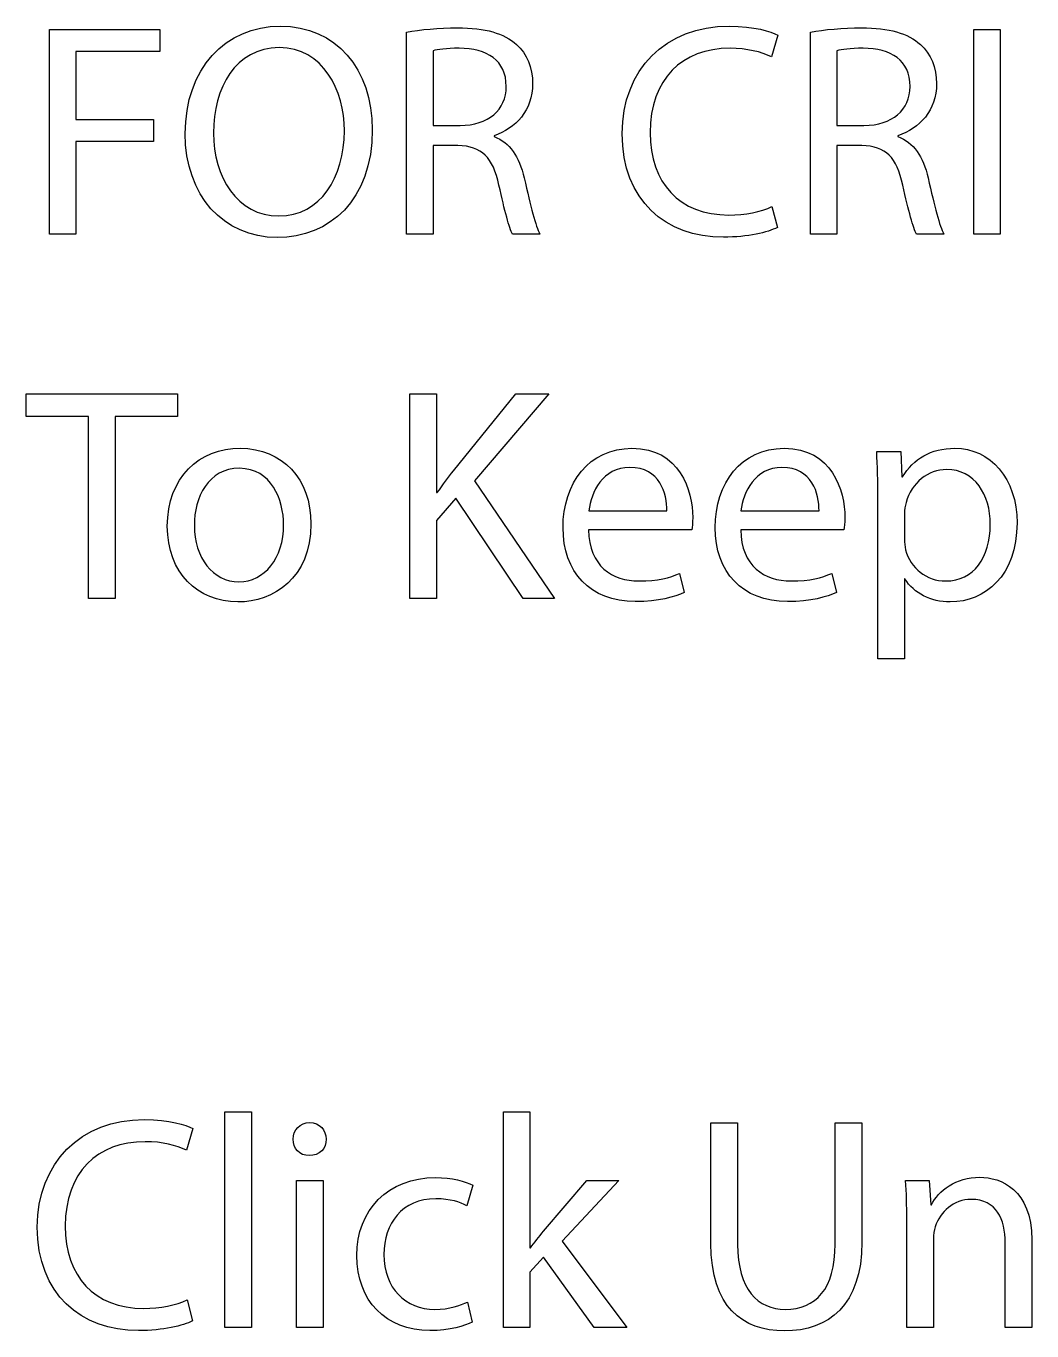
# Model space of a CAD drawing. Header units: centimetres. Extents: x -10.3 to 5.3, y -8.1 to 8.1.
# Drawn here: x -10.296 to -9.244, y -4.044 to -2.68 of the extents above; entities that cross this region are included whole.
import ezdxf

# ---------------------------------------------------------------- set-up
doc = ezdxf.new("R2010")
doc.units = ezdxf.units.CM
doc.header["$MEASUREMENT"] = 0
doc.layers.add('Layer 1', color=7, linetype='Continuous')

msp = doc.modelspace()

# ---------------------------------------------------------------- linework, layer by layer
at = {"layer": 'Layer 1'}
for points, knots in [([(-10.27161, -2.89736), (-10.27161, -2.89736), (-10.24399, -2.89736), (-10.24399, -2.89736), (-10.24399, -2.89736), (-10.24399, -2.89736), (-10.24399, -2.80052), (-10.24399, -2.80052), (-10.24399, -2.80052), (-10.24399, -2.80052), (-10.16302, -2.80052), (-10.16302, -2.80052), (-10.16302, -2.80052), (-10.16302, -2.80052), (-10.16302, -2.77766), (-10.16302, -2.77766), (-10.16302, -2.77766), (-10.16302, -2.77766), (-10.24399, -2.77766), (-10.24399, -2.77766), (-10.24399, -2.77766), (-10.24399, -2.77766), (-10.24399, -2.70654), (-10.24399, -2.70654), (-10.24399, -2.70654), (-10.24399, -2.70654), (-10.15636, -2.70654), (-10.15636, -2.70654), (-10.15636, -2.70654), (-10.15636, -2.70654), (-10.15636, -2.68336), (-10.15636, -2.68336), (-10.15636, -2.68336), (-10.15636, -2.68336), (-10.27161, -2.68336), (-10.27161, -2.68336), (-10.27161, -2.68336), (-10.27161, -2.68336), (-10.27161, -2.89736), (-10.27161, -2.89736)], [0, 0, 0, 0, 0.0909091, 0.0909091, 0.0909091, 0.0909091, 0.1818182, 0.1818182, 0.1818182, 0.1818182, 0.2727273, 0.2727273, 0.2727273, 0.2727273, 0.3636364, 0.3636364, 0.3636364, 0.3636364, 0.4545455, 0.4545455, 0.4545455, 0.4545455, 0.5454545, 0.5454545, 0.5454545, 0.5454545, 0.6363636, 0.6363636, 0.6363636, 0.6363636, 0.7272727, 0.7272727, 0.7272727, 0.7272727, 0.8181818, 0.8181818, 0.8181818, 0.8181818, 1, 1, 1, 1]), ([(-10.03031, -2.67987), (-10.08746, -2.67987), (-10.12969, -2.72432), (-10.12969, -2.79227), (-10.12969, -2.79227), (-10.12969, -2.85704), (-10.09, -2.90085), (-10.03349, -2.90085), (-10.03349, -2.90085), (-9.97888, -2.90085), (-9.93411, -2.8618), (-9.93411, -2.78814), (-9.93411, -2.78814), (-9.93411, -2.72464), (-9.97189, -2.67987), (-10.03031, -2.67987)], [0, 0, 0, 0, 0.2, 0.2, 0.2, 0.2, 0.4, 0.4, 0.4, 0.4, 0.6, 0.6, 0.6, 0.6, 1, 1, 1, 1]), ([(-9.89823, -2.89736), (-9.89823, -2.89736), (-9.87061, -2.89736), (-9.87061, -2.89736), (-9.87061, -2.89736), (-9.87061, -2.89736), (-9.87061, -2.80465), (-9.87061, -2.80465), (-9.87061, -2.80465), (-9.87061, -2.80465), (-9.84457, -2.80465), (-9.84457, -2.80465), (-9.84457, -2.80465), (-9.81949, -2.8056), (-9.80806, -2.81671), (-9.80171, -2.84624), (-9.80171, -2.84624), (-9.79568, -2.87291), (-9.79091, -2.89133), (-9.78742, -2.89736), (-9.78742, -2.89736), (-9.78742, -2.89736), (-9.75885, -2.89736), (-9.75885, -2.89736), (-9.75885, -2.89736), (-9.76329, -2.8891), (-9.76837, -2.86847), (-9.77536, -2.83862), (-9.77536, -2.83862), (-9.78044, -2.8164), (-9.79028, -2.80116), (-9.80679, -2.79544), (-9.80679, -2.79544), (-9.80679, -2.79544), (-9.80679, -2.79449), (-9.80679, -2.79449), (-9.80679, -2.79449), (-9.78425, -2.78687), (-9.76647, -2.76814), (-9.76647, -2.73988), (-9.76647, -2.73988), (-9.76647, -2.72337), (-9.7725, -2.70876), (-9.78329, -2.69924), (-9.78329, -2.69924), (-9.79663, -2.68717), (-9.81568, -2.68178), (-9.84521, -2.68178), (-9.84521, -2.68178), (-9.86426, -2.68178), (-9.88426, -2.68336), (-9.89823, -2.68622), (-9.89823, -2.68622), (-9.89823, -2.68622), (-9.89823, -2.89736), (-9.89823, -2.89736)], [0, 0, 0, 0, 0.0666667, 0.0666667, 0.0666667, 0.0666667, 0.1333333, 0.1333333, 0.1333333, 0.1333333, 0.2, 0.2, 0.2, 0.2, 0.2666667, 0.2666667, 0.2666667, 0.2666667, 0.3333333, 0.3333333, 0.3333333, 0.3333333, 0.4, 0.4, 0.4, 0.4, 0.4666667, 0.4666667, 0.4666667, 0.4666667, 0.5333333, 0.5333333, 0.5333333, 0.5333333, 0.6, 0.6, 0.6, 0.6, 0.6666667, 0.6666667, 0.6666667, 0.6666667, 0.7333333, 0.7333333, 0.7333333, 0.7333333, 0.8, 0.8, 0.8, 0.8, 0.8666667, 0.8666667, 0.8666667, 0.8666667, 1, 1, 1, 1]), ([(-9.51627, -2.86847), (-9.52738, -2.87386), (-9.54453, -2.87736), (-9.56136, -2.87736), (-9.56136, -2.87736), (-9.61343, -2.87736), (-9.64359, -2.8437), (-9.64359, -2.79131), (-9.64359, -2.79131), (-9.64359, -2.73512), (-9.61025, -2.70305), (-9.56009, -2.70305), (-9.56009, -2.70305), (-9.54231, -2.70305), (-9.52738, -2.70686), (-9.51691, -2.71194), (-9.51691, -2.71194), (-9.51691, -2.71194), (-9.51024, -2.6894), (-9.51024, -2.6894), (-9.51024, -2.6894), (-9.51754, -2.68559), (-9.53437, -2.67987), (-9.56104, -2.67987), (-9.56104, -2.67987), (-9.6274, -2.67987), (-9.6728, -2.72527), (-9.6728, -2.79227), (-9.6728, -2.79227), (-9.6728, -2.86243), (-9.6274, -2.90054), (-9.56707, -2.90054), (-9.56707, -2.90054), (-9.54104, -2.90054), (-9.52072, -2.89545), (-9.51056, -2.89037), (-9.51056, -2.89037), (-9.51056, -2.89037), (-9.51627, -2.86847), (-9.51627, -2.86847)], [0, 0, 0, 0, 0.0909091, 0.0909091, 0.0909091, 0.0909091, 0.1818182, 0.1818182, 0.1818182, 0.1818182, 0.2727273, 0.2727273, 0.2727273, 0.2727273, 0.3636364, 0.3636364, 0.3636364, 0.3636364, 0.4545455, 0.4545455, 0.4545455, 0.4545455, 0.5454545, 0.5454545, 0.5454545, 0.5454545, 0.6363636, 0.6363636, 0.6363636, 0.6363636, 0.7272727, 0.7272727, 0.7272727, 0.7272727, 0.8181818, 0.8181818, 0.8181818, 0.8181818, 1, 1, 1, 1]), ([(-9.47595, -2.89736), (-9.47595, -2.89736), (-9.44833, -2.89736), (-9.44833, -2.89736), (-9.44833, -2.89736), (-9.44833, -2.89736), (-9.44833, -2.80465), (-9.44833, -2.80465), (-9.44833, -2.80465), (-9.44833, -2.80465), (-9.42229, -2.80465), (-9.42229, -2.80465), (-9.42229, -2.80465), (-9.39721, -2.8056), (-9.38578, -2.81671), (-9.37943, -2.84624), (-9.37943, -2.84624), (-9.3734, -2.87291), (-9.36863, -2.89133), (-9.36514, -2.89736), (-9.36514, -2.89736), (-9.36514, -2.89736), (-9.33657, -2.89736), (-9.33657, -2.89736), (-9.33657, -2.89736), (-9.34101, -2.8891), (-9.34609, -2.86847), (-9.35308, -2.83862), (-9.35308, -2.83862), (-9.35816, -2.8164), (-9.368, -2.80116), (-9.38451, -2.79544), (-9.38451, -2.79544), (-9.38451, -2.79544), (-9.38451, -2.79449), (-9.38451, -2.79449), (-9.38451, -2.79449), (-9.36197, -2.78687), (-9.34419, -2.76814), (-9.34419, -2.73988), (-9.34419, -2.73988), (-9.34419, -2.72337), (-9.35022, -2.70876), (-9.36101, -2.69924), (-9.36101, -2.69924), (-9.37435, -2.68717), (-9.3934, -2.68178), (-9.42293, -2.68178), (-9.42293, -2.68178), (-9.44198, -2.68178), (-9.46198, -2.68336), (-9.47595, -2.68622), (-9.47595, -2.68622), (-9.47595, -2.68622), (-9.47595, -2.89736), (-9.47595, -2.89736)], [0, 0, 0, 0, 0.0666667, 0.0666667, 0.0666667, 0.0666667, 0.1333333, 0.1333333, 0.1333333, 0.1333333, 0.2, 0.2, 0.2, 0.2, 0.2666667, 0.2666667, 0.2666667, 0.2666667, 0.3333333, 0.3333333, 0.3333333, 0.3333333, 0.4, 0.4, 0.4, 0.4, 0.4666667, 0.4666667, 0.4666667, 0.4666667, 0.5333333, 0.5333333, 0.5333333, 0.5333333, 0.6, 0.6, 0.6, 0.6, 0.6666667, 0.6666667, 0.6666667, 0.6666667, 0.7333333, 0.7333333, 0.7333333, 0.7333333, 0.8, 0.8, 0.8, 0.8, 0.8666667, 0.8666667, 0.8666667, 0.8666667, 1, 1, 1, 1]), ([(-9.30513, -2.68336), (-9.30513, -2.68336), (-9.30513, -2.89736), (-9.30513, -2.89736), (-9.30513, -2.89736), (-9.30513, -2.89736), (-9.27751, -2.89736), (-9.27751, -2.89736), (-9.27751, -2.89736), (-9.27751, -2.89736), (-9.27751, -2.68336), (-9.27751, -2.68336), (-9.27751, -2.68336), (-9.27751, -2.68336), (-9.30513, -2.68336), (-9.30513, -2.68336)], [0, 0, 0, 0, 0.2, 0.2, 0.2, 0.2, 0.4, 0.4, 0.4, 0.4, 0.6, 0.6, 0.6, 0.6, 1, 1, 1, 1]), ([(-10.03158, -2.70241), (-9.98554, -2.70241), (-9.96332, -2.74686), (-9.96332, -2.78941), (-9.96332, -2.78941), (-9.96332, -2.83799), (-9.98808, -2.87831), (-10.0319, -2.87831), (-10.0319, -2.87831), (-10.0754, -2.87831), (-10.10016, -2.83735), (-10.10016, -2.79163), (-10.10016, -2.79163), (-10.10016, -2.74464), (-10.0773, -2.70241), (-10.03158, -2.70241)], [0, 0, 0, 0, 0.2, 0.2, 0.2, 0.2, 0.4, 0.4, 0.4, 0.4, 0.6, 0.6, 0.6, 0.6, 1, 1, 1, 1]), ([(-9.87061, -2.70559), (-9.86616, -2.70432), (-9.85664, -2.70305), (-9.8433, -2.70305), (-9.8433, -2.70305), (-9.81409, -2.70337), (-9.79409, -2.71543), (-9.79409, -2.74305), (-9.79409, -2.74305), (-9.79409, -2.7675), (-9.81282, -2.78369), (-9.84235, -2.78369), (-9.84235, -2.78369), (-9.84235, -2.78369), (-9.87061, -2.78369), (-9.87061, -2.78369), (-9.87061, -2.78369), (-9.87061, -2.78369), (-9.87061, -2.70559), (-9.87061, -2.70559)], [0, 0, 0, 0, 0.1666667, 0.1666667, 0.1666667, 0.1666667, 0.3333333, 0.3333333, 0.3333333, 0.3333333, 0.5, 0.5, 0.5, 0.5, 0.6666667, 0.6666667, 0.6666667, 0.6666667, 1, 1, 1, 1]), ([(-9.44833, -2.70559), (-9.44388, -2.70432), (-9.43436, -2.70305), (-9.42102, -2.70305), (-9.42102, -2.70305), (-9.39181, -2.70337), (-9.37181, -2.71543), (-9.37181, -2.74305), (-9.37181, -2.74305), (-9.37181, -2.7675), (-9.39054, -2.78369), (-9.42007, -2.78369), (-9.42007, -2.78369), (-9.42007, -2.78369), (-9.44833, -2.78369), (-9.44833, -2.78369), (-9.44833, -2.78369), (-9.44833, -2.78369), (-9.44833, -2.70559), (-9.44833, -2.70559)], [0, 0, 0, 0, 0.1666667, 0.1666667, 0.1666667, 0.1666667, 0.3333333, 0.3333333, 0.3333333, 0.3333333, 0.5, 0.5, 0.5, 0.5, 0.6666667, 0.6666667, 0.6666667, 0.6666667, 1, 1, 1, 1]), ([(-10.23097, -3.27835), (-10.23097, -3.27835), (-10.20303, -3.27835), (-10.20303, -3.27835), (-10.20303, -3.27835), (-10.20303, -3.27835), (-10.20303, -3.08785), (-10.20303, -3.08785), (-10.20303, -3.08785), (-10.20303, -3.08785), (-10.13762, -3.08785), (-10.13762, -3.08785), (-10.13762, -3.08785), (-10.13762, -3.08785), (-10.13762, -3.06435), (-10.13762, -3.06435), (-10.13762, -3.06435), (-10.13762, -3.06435), (-10.29606, -3.06435), (-10.29606, -3.06435), (-10.29606, -3.06435), (-10.29606, -3.06435), (-10.29606, -3.08785), (-10.29606, -3.08785), (-10.29606, -3.08785), (-10.29606, -3.08785), (-10.23097, -3.08785), (-10.23097, -3.08785), (-10.23097, -3.08785), (-10.23097, -3.08785), (-10.23097, -3.27835), (-10.23097, -3.27835)], [0, 0, 0, 0, 0.1111111, 0.1111111, 0.1111111, 0.1111111, 0.2222222, 0.2222222, 0.2222222, 0.2222222, 0.3333333, 0.3333333, 0.3333333, 0.3333333, 0.4444444, 0.4444444, 0.4444444, 0.4444444, 0.5555556, 0.5555556, 0.5555556, 0.5555556, 0.6666667, 0.6666667, 0.6666667, 0.6666667, 0.7777778, 0.7777778, 0.7777778, 0.7777778, 1, 1, 1, 1]), ([(-9.89473, -3.27835), (-9.89473, -3.27835), (-9.86711, -3.27835), (-9.86711, -3.27835), (-9.86711, -3.27835), (-9.86711, -3.27835), (-9.86711, -3.19675), (-9.86711, -3.19675), (-9.86711, -3.19675), (-9.86711, -3.19675), (-9.84679, -3.17326), (-9.84679, -3.17326), (-9.84679, -3.17326), (-9.84679, -3.17326), (-9.7763, -3.27835), (-9.7763, -3.27835), (-9.7763, -3.27835), (-9.7763, -3.27835), (-9.7436, -3.27835), (-9.7436, -3.27835), (-9.7436, -3.27835), (-9.7436, -3.27835), (-9.8271, -3.15516), (-9.8271, -3.15516), (-9.8271, -3.15516), (-9.8271, -3.15516), (-9.74963, -3.06435), (-9.74963, -3.06435), (-9.74963, -3.06435), (-9.74963, -3.06435), (-9.78392, -3.06435), (-9.78392, -3.06435), (-9.78392, -3.06435), (-9.78392, -3.06435), (-9.84933, -3.14468), (-9.84933, -3.14468), (-9.84933, -3.14468), (-9.85472, -3.15167), (-9.86044, -3.15929), (-9.86615, -3.16754), (-9.86615, -3.16754), (-9.86615, -3.16754), (-9.86711, -3.16754), (-9.86711, -3.16754), (-9.86711, -3.16754), (-9.86711, -3.16754), (-9.86711, -3.06435), (-9.86711, -3.06435), (-9.86711, -3.06435), (-9.86711, -3.06435), (-9.89473, -3.06435), (-9.89473, -3.06435), (-9.89473, -3.06435), (-9.89473, -3.06435), (-9.89473, -3.27835), (-9.89473, -3.27835)], [0, 0, 0, 0, 0.0666667, 0.0666667, 0.0666667, 0.0666667, 0.1333333, 0.1333333, 0.1333333, 0.1333333, 0.2, 0.2, 0.2, 0.2, 0.2666667, 0.2666667, 0.2666667, 0.2666667, 0.3333333, 0.3333333, 0.3333333, 0.3333333, 0.4, 0.4, 0.4, 0.4, 0.4666667, 0.4666667, 0.4666667, 0.4666667, 0.5333333, 0.5333333, 0.5333333, 0.5333333, 0.6, 0.6, 0.6, 0.6, 0.6666667, 0.6666667, 0.6666667, 0.6666667, 0.7333333, 0.7333333, 0.7333333, 0.7333333, 0.8, 0.8, 0.8, 0.8, 0.8666667, 0.8666667, 0.8666667, 0.8666667, 1, 1, 1, 1]), ([(-10.07221, -3.12119), (-10.11476, -3.12119), (-10.14841, -3.15135), (-10.14841, -3.20278), (-10.14841, -3.20278), (-10.14841, -3.25136), (-10.11635, -3.28184), (-10.07475, -3.28184), (-10.07475, -3.28184), (-10.03761, -3.28184), (-9.99824, -3.25708), (-9.99824, -3.20024), (-9.99824, -3.20024), (-9.99824, -3.15325), (-10.02808, -3.12119), (-10.07221, -3.12119)], [0, 0, 0, 0, 0.2, 0.2, 0.2, 0.2, 0.4, 0.4, 0.4, 0.4, 0.6, 0.6, 0.6, 0.6, 1, 1, 1, 1]), ([(-9.60008, -3.20659), (-9.59977, -3.20374), (-9.59913, -3.19929), (-9.59913, -3.19358), (-9.59913, -3.19358), (-9.59913, -3.16532), (-9.61247, -3.12119), (-9.66263, -3.12119), (-9.66263, -3.12119), (-9.7074, -3.12119), (-9.7347, -3.1577), (-9.7347, -3.20405), (-9.7347, -3.20405), (-9.7347, -3.25041), (-9.70645, -3.28153), (-9.65914, -3.28153), (-9.65914, -3.28153), (-9.63469, -3.28153), (-9.61786, -3.27644), (-9.60802, -3.272), (-9.60802, -3.272), (-9.60802, -3.272), (-9.61278, -3.252), (-9.61278, -3.252), (-9.61278, -3.252), (-9.62326, -3.25644), (-9.63533, -3.25993), (-9.65533, -3.25993), (-9.65533, -3.25993), (-9.68327, -3.25993), (-9.7074, -3.24438), (-9.70803, -3.20659), (-9.70803, -3.20659), (-9.70803, -3.20659), (-9.60008, -3.20659), (-9.60008, -3.20659)], [0, 0, 0, 0, 0.1, 0.1, 0.1, 0.1, 0.2, 0.2, 0.2, 0.2, 0.3, 0.3, 0.3, 0.3, 0.4, 0.4, 0.4, 0.4, 0.5, 0.5, 0.5, 0.5, 0.6, 0.6, 0.6, 0.6, 0.7, 0.7, 0.7, 0.7, 0.8, 0.8, 0.8, 0.8, 1, 1, 1, 1]), ([(-9.44101, -3.20659), (-9.4407, -3.20374), (-9.44006, -3.19929), (-9.44006, -3.19358), (-9.44006, -3.19358), (-9.44006, -3.16532), (-9.4534, -3.12119), (-9.50356, -3.12119), (-9.50356, -3.12119), (-9.54833, -3.12119), (-9.57563, -3.1577), (-9.57563, -3.20405), (-9.57563, -3.20405), (-9.57563, -3.25041), (-9.54738, -3.28153), (-9.50007, -3.28153), (-9.50007, -3.28153), (-9.47562, -3.28153), (-9.45879, -3.27644), (-9.44895, -3.272), (-9.44895, -3.272), (-9.44895, -3.272), (-9.45371, -3.252), (-9.45371, -3.252), (-9.45371, -3.252), (-9.46419, -3.25644), (-9.47626, -3.25993), (-9.49626, -3.25993), (-9.49626, -3.25993), (-9.5242, -3.25993), (-9.54833, -3.24438), (-9.54896, -3.20659), (-9.54896, -3.20659), (-9.54896, -3.20659), (-9.44101, -3.20659), (-9.44101, -3.20659)], [0, 0, 0, 0, 0.1, 0.1, 0.1, 0.1, 0.2, 0.2, 0.2, 0.2, 0.3, 0.3, 0.3, 0.3, 0.4, 0.4, 0.4, 0.4, 0.5, 0.5, 0.5, 0.5, 0.6, 0.6, 0.6, 0.6, 0.7, 0.7, 0.7, 0.7, 0.8, 0.8, 0.8, 0.8, 1, 1, 1, 1]), ([(-9.40545, -3.34122), (-9.40545, -3.34122), (-9.37783, -3.34122), (-9.37783, -3.34122), (-9.37783, -3.34122), (-9.37783, -3.34122), (-9.37783, -3.25771), (-9.37783, -3.25771), (-9.37783, -3.25771), (-9.37783, -3.25771), (-9.37719, -3.25771), (-9.37719, -3.25771), (-9.37719, -3.25771), (-9.36799, -3.27295), (-9.35021, -3.28184), (-9.32989, -3.28184), (-9.32989, -3.28184), (-9.29369, -3.28184), (-9.26004, -3.25454), (-9.26004, -3.19929), (-9.26004, -3.19929), (-9.26004, -3.15262), (-9.28798, -3.12119), (-9.32512, -3.12119), (-9.32512, -3.12119), (-9.35021, -3.12119), (-9.3683, -3.1323), (-9.37973, -3.15103), (-9.37973, -3.15103), (-9.37973, -3.15103), (-9.38037, -3.15103), (-9.38037, -3.15103), (-9.38037, -3.15103), (-9.38037, -3.15103), (-9.38164, -3.12468), (-9.38164, -3.12468), (-9.38164, -3.12468), (-9.38164, -3.12468), (-9.40672, -3.12468), (-9.40672, -3.12468), (-9.40672, -3.12468), (-9.40609, -3.13928), (-9.40545, -3.15516), (-9.40545, -3.17484), (-9.40545, -3.17484), (-9.40545, -3.17484), (-9.40545, -3.34122), (-9.40545, -3.34122)], [0, 0, 0, 0, 0.0769231, 0.0769231, 0.0769231, 0.0769231, 0.1538462, 0.1538462, 0.1538462, 0.1538462, 0.2307692, 0.2307692, 0.2307692, 0.2307692, 0.3076923, 0.3076923, 0.3076923, 0.3076923, 0.3846154, 0.3846154, 0.3846154, 0.3846154, 0.4615385, 0.4615385, 0.4615385, 0.4615385, 0.5384615, 0.5384615, 0.5384615, 0.5384615, 0.6153846, 0.6153846, 0.6153846, 0.6153846, 0.6923077, 0.6923077, 0.6923077, 0.6923077, 0.7692308, 0.7692308, 0.7692308, 0.7692308, 0.8461538, 0.8461538, 0.8461538, 0.8461538, 1, 1, 1, 1]), ([(-10.07285, -3.14214), (-10.03983, -3.14214), (-10.02681, -3.17516), (-10.02681, -3.2012), (-10.02681, -3.2012), (-10.02681, -3.2358), (-10.04681, -3.26089), (-10.07348, -3.26089), (-10.07348, -3.26089), (-10.10079, -3.26089), (-10.12016, -3.23549), (-10.12016, -3.20183), (-10.12016, -3.20183), (-10.12016, -3.17262), (-10.10587, -3.14214), (-10.07285, -3.14214)], [0, 0, 0, 0, 0.2, 0.2, 0.2, 0.2, 0.4, 0.4, 0.4, 0.4, 0.6, 0.6, 0.6, 0.6, 1, 1, 1, 1]), ([(-9.70772, -3.18659), (-9.70549, -3.16722), (-9.69311, -3.14119), (-9.66485, -3.14119), (-9.66485, -3.14119), (-9.63342, -3.14119), (-9.6258, -3.16881), (-9.62612, -3.18659), (-9.62612, -3.18659), (-9.62612, -3.18659), (-9.70772, -3.18659), (-9.70772, -3.18659)], [0, 0, 0, 0, 0.25, 0.25, 0.25, 0.25, 0.5, 0.5, 0.5, 0.5, 1, 1, 1, 1]), ([(-9.54865, -3.18659), (-9.54642, -3.16722), (-9.53404, -3.14119), (-9.50578, -3.14119), (-9.50578, -3.14119), (-9.47435, -3.14119), (-9.46673, -3.16881), (-9.46705, -3.18659), (-9.46705, -3.18659), (-9.46705, -3.18659), (-9.54865, -3.18659), (-9.54865, -3.18659)], [0, 0, 0, 0, 0.25, 0.25, 0.25, 0.25, 0.5, 0.5, 0.5, 0.5, 1, 1, 1, 1]), ([(-9.37783, -3.18945), (-9.37783, -3.18564), (-9.37688, -3.18151), (-9.37592, -3.17802), (-9.37592, -3.17802), (-9.37053, -3.15706), (-9.35275, -3.14341), (-9.3337, -3.14341), (-9.3337, -3.14341), (-9.30417, -3.14341), (-9.28798, -3.16976), (-9.28798, -3.20056), (-9.28798, -3.20056), (-9.28798, -3.2358), (-9.30512, -3.25993), (-9.33465, -3.25993), (-9.33465, -3.25993), (-9.35465, -3.25993), (-9.37148, -3.2466), (-9.37656, -3.22723), (-9.37656, -3.22723), (-9.37719, -3.22374), (-9.37783, -3.21993), (-9.37783, -3.2158), (-9.37783, -3.2158), (-9.37783, -3.2158), (-9.37783, -3.18945), (-9.37783, -3.18945)], [0, 0, 0, 0, 0.125, 0.125, 0.125, 0.125, 0.25, 0.25, 0.25, 0.25, 0.375, 0.375, 0.375, 0.375, 0.5, 0.5, 0.5, 0.5, 0.625, 0.625, 0.625, 0.625, 0.75, 0.75, 0.75, 0.75, 1, 1, 1, 1]), ([(-10.08841, -4.04037), (-10.08841, -4.04037), (-10.06047, -4.04037), (-10.06047, -4.04037), (-10.06047, -4.04037), (-10.06047, -4.04037), (-10.06047, -3.81494), (-10.06047, -3.81494), (-10.06047, -3.81494), (-10.06047, -3.81494), (-10.08841, -3.81494), (-10.08841, -3.81494), (-10.08841, -3.81494), (-10.08841, -3.81494), (-10.08841, -4.04037), (-10.08841, -4.04037)], [0, 0, 0, 0, 0.2, 0.2, 0.2, 0.2, 0.4, 0.4, 0.4, 0.4, 0.6, 0.6, 0.6, 0.6, 1, 1, 1, 1]), ([(-9.76932, -3.81494), (-9.76932, -3.81494), (-9.79694, -3.81494), (-9.79694, -3.81494), (-9.79694, -3.81494), (-9.79694, -3.81494), (-9.79694, -4.04037), (-9.79694, -4.04037), (-9.79694, -4.04037), (-9.79694, -4.04037), (-9.76932, -4.04037), (-9.76932, -4.04037), (-9.76932, -4.04037), (-9.76932, -4.04037), (-9.76932, -3.98258), (-9.76932, -3.98258), (-9.76932, -3.98258), (-9.76932, -3.98258), (-9.75503, -3.96671), (-9.75503, -3.96671), (-9.75503, -3.96671), (-9.75503, -3.96671), (-9.70201, -4.04037), (-9.70201, -4.04037), (-9.70201, -4.04037), (-9.70201, -4.04037), (-9.66804, -4.04037), (-9.66804, -4.04037), (-9.66804, -4.04037), (-9.66804, -4.04037), (-9.73566, -3.94988), (-9.73566, -3.94988), (-9.73566, -3.94988), (-9.73566, -3.94988), (-9.67629, -3.8867), (-9.67629, -3.8867), (-9.67629, -3.8867), (-9.67629, -3.8867), (-9.70995, -3.8867), (-9.70995, -3.8867), (-9.70995, -3.8867), (-9.70995, -3.8867), (-9.75503, -3.93972), (-9.75503, -3.93972), (-9.75503, -3.93972), (-9.75948, -3.94512), (-9.76487, -3.95179), (-9.76868, -3.95718), (-9.76868, -3.95718), (-9.76868, -3.95718), (-9.76932, -3.95718), (-9.76932, -3.95718), (-9.76932, -3.95718), (-9.76932, -3.95718), (-9.76932, -3.81494), (-9.76932, -3.81494)], [0, 0, 0, 0, 0.0666667, 0.0666667, 0.0666667, 0.0666667, 0.1333333, 0.1333333, 0.1333333, 0.1333333, 0.2, 0.2, 0.2, 0.2, 0.2666667, 0.2666667, 0.2666667, 0.2666667, 0.3333333, 0.3333333, 0.3333333, 0.3333333, 0.4, 0.4, 0.4, 0.4, 0.4666667, 0.4666667, 0.4666667, 0.4666667, 0.5333333, 0.5333333, 0.5333333, 0.5333333, 0.6, 0.6, 0.6, 0.6, 0.6666667, 0.6666667, 0.6666667, 0.6666667, 0.7333333, 0.7333333, 0.7333333, 0.7333333, 0.8, 0.8, 0.8, 0.8, 0.8666667, 0.8666667, 0.8666667, 0.8666667, 1, 1, 1, 1]), ([(-10.12778, -4.01148), (-10.13889, -4.01687), (-10.15604, -4.02037), (-10.17287, -4.02037), (-10.17287, -4.02037), (-10.22494, -4.02037), (-10.2551, -3.98671), (-10.2551, -3.93432), (-10.2551, -3.93432), (-10.2551, -3.87813), (-10.22176, -3.84606), (-10.1716, -3.84606), (-10.1716, -3.84606), (-10.15382, -3.84606), (-10.13889, -3.84987), (-10.12842, -3.85495), (-10.12842, -3.85495), (-10.12842, -3.85495), (-10.12175, -3.83241), (-10.12175, -3.83241), (-10.12175, -3.83241), (-10.12905, -3.8286), (-10.14588, -3.82288), (-10.17255, -3.82288), (-10.17255, -3.82288), (-10.23891, -3.82288), (-10.28431, -3.86828), (-10.28431, -3.93528), (-10.28431, -3.93528), (-10.28431, -4.00544), (-10.23891, -4.04355), (-10.17858, -4.04355), (-10.17858, -4.04355), (-10.15255, -4.04355), (-10.13223, -4.03846), (-10.12207, -4.03338), (-10.12207, -4.03338), (-10.12207, -4.03338), (-10.12778, -4.01148), (-10.12778, -4.01148)], [0, 0, 0, 0, 0.0909091, 0.0909091, 0.0909091, 0.0909091, 0.1818182, 0.1818182, 0.1818182, 0.1818182, 0.2727273, 0.2727273, 0.2727273, 0.2727273, 0.3636364, 0.3636364, 0.3636364, 0.3636364, 0.4545455, 0.4545455, 0.4545455, 0.4545455, 0.5454545, 0.5454545, 0.5454545, 0.5454545, 0.6363636, 0.6363636, 0.6363636, 0.6363636, 0.7272727, 0.7272727, 0.7272727, 0.7272727, 0.8181818, 0.8181818, 0.8181818, 0.8181818, 1, 1, 1, 1]), ([(-9.99951, -3.82606), (-10.00967, -3.82606), (-10.01697, -3.83368), (-10.01697, -3.84352), (-10.01697, -3.84352), (-10.01697, -3.85304), (-10.00999, -3.86066), (-10.00015, -3.86066), (-10.00015, -3.86066), (-9.98903, -3.86066), (-9.98205, -3.85304), (-9.98237, -3.84352), (-9.98237, -3.84352), (-9.98237, -3.83368), (-9.98903, -3.82606), (-9.99951, -3.82606)], [0, 0, 0, 0, 0.2, 0.2, 0.2, 0.2, 0.4, 0.4, 0.4, 0.4, 0.6, 0.6, 0.6, 0.6, 1, 1, 1, 1]), ([(-9.58009, -3.82637), (-9.58009, -3.82637), (-9.58009, -3.95242), (-9.58009, -3.95242), (-9.58009, -3.95242), (-9.58009, -4.01878), (-9.54707, -4.04386), (-9.50325, -4.04386), (-9.50325, -4.04386), (-9.4569, -4.04386), (-9.42229, -4.01687), (-9.42229, -3.95115), (-9.42229, -3.95115), (-9.42229, -3.95115), (-9.42229, -3.82637), (-9.42229, -3.82637), (-9.42229, -3.82637), (-9.42229, -3.82637), (-9.45023, -3.82637), (-9.45023, -3.82637), (-9.45023, -3.82637), (-9.45023, -3.82637), (-9.45023, -3.95306), (-9.45023, -3.95306), (-9.45023, -3.95306), (-9.45023, -4.00036), (-9.47055, -4.02132), (-9.5023, -4.02132), (-9.5023, -4.02132), (-9.53087, -4.02132), (-9.55215, -4.001), (-9.55215, -3.95306), (-9.55215, -3.95306), (-9.55215, -3.95306), (-9.55215, -3.82637), (-9.55215, -3.82637), (-9.55215, -3.82637), (-9.55215, -3.82637), (-9.58009, -3.82637), (-9.58009, -3.82637)], [0, 0, 0, 0, 0.0909091, 0.0909091, 0.0909091, 0.0909091, 0.1818182, 0.1818182, 0.1818182, 0.1818182, 0.2727273, 0.2727273, 0.2727273, 0.2727273, 0.3636364, 0.3636364, 0.3636364, 0.3636364, 0.4545455, 0.4545455, 0.4545455, 0.4545455, 0.5454545, 0.5454545, 0.5454545, 0.5454545, 0.6363636, 0.6363636, 0.6363636, 0.6363636, 0.7272727, 0.7272727, 0.7272727, 0.7272727, 0.8181818, 0.8181818, 0.8181818, 0.8181818, 1, 1, 1, 1]), ([(-9.98554, -4.04037), (-9.98554, -4.04037), (-9.98554, -3.8867), (-9.98554, -3.8867), (-9.98554, -3.8867), (-9.98554, -3.8867), (-10.01348, -3.8867), (-10.01348, -3.8867), (-10.01348, -3.8867), (-10.01348, -3.8867), (-10.01348, -4.04037), (-10.01348, -4.04037), (-10.01348, -4.04037), (-10.01348, -4.04037), (-9.98554, -4.04037), (-9.98554, -4.04037)], [0, 0, 0, 0, 0.2, 0.2, 0.2, 0.2, 0.4, 0.4, 0.4, 0.4, 0.6, 0.6, 0.6, 0.6, 1, 1, 1, 1]), ([(-9.83441, -4.0137), (-9.84234, -4.01719), (-9.85282, -4.02132), (-9.8687, -4.02132), (-9.8687, -4.02132), (-9.89918, -4.02132), (-9.92204, -3.99941), (-9.92204, -3.96385), (-9.92204, -3.96385), (-9.92204, -3.93178), (-9.90299, -3.90575), (-9.86774, -3.90575), (-9.86774, -3.90575), (-9.8525, -3.90575), (-9.84203, -3.90924), (-9.83536, -3.91305), (-9.83536, -3.91305), (-9.83536, -3.91305), (-9.82901, -3.89146), (-9.82901, -3.89146), (-9.82901, -3.89146), (-9.83663, -3.88765), (-9.85123, -3.88352), (-9.86774, -3.88352), (-9.86774, -3.88352), (-9.91791, -3.88352), (-9.95029, -3.91781), (-9.95029, -3.96512), (-9.95029, -3.96512), (-9.95029, -4.01211), (-9.92013, -4.04355), (-9.87378, -4.04355), (-9.87378, -4.04355), (-9.85314, -4.04355), (-9.83695, -4.03846), (-9.82964, -4.03465), (-9.82964, -4.03465), (-9.82964, -4.03465), (-9.83441, -4.0137), (-9.83441, -4.0137)], [0, 0, 0, 0, 0.0909091, 0.0909091, 0.0909091, 0.0909091, 0.1818182, 0.1818182, 0.1818182, 0.1818182, 0.2727273, 0.2727273, 0.2727273, 0.2727273, 0.3636364, 0.3636364, 0.3636364, 0.3636364, 0.4545455, 0.4545455, 0.4545455, 0.4545455, 0.5454545, 0.5454545, 0.5454545, 0.5454545, 0.6363636, 0.6363636, 0.6363636, 0.6363636, 0.7272727, 0.7272727, 0.7272727, 0.7272727, 0.8181818, 0.8181818, 0.8181818, 0.8181818, 1, 1, 1, 1]), ([(-9.3753, -4.04037), (-9.3753, -4.04037), (-9.34736, -4.04037), (-9.34736, -4.04037), (-9.34736, -4.04037), (-9.34736, -4.04037), (-9.34736, -3.94798), (-9.34736, -3.94798), (-9.34736, -3.94798), (-9.34736, -3.94321), (-9.34673, -3.93845), (-9.34546, -3.93496), (-9.34546, -3.93496), (-9.34069, -3.9194), (-9.32641, -3.90638), (-9.30799, -3.90638), (-9.30799, -3.90638), (-9.28164, -3.90638), (-9.27243, -3.92702), (-9.27243, -3.95179), (-9.27243, -3.95179), (-9.27243, -3.95179), (-9.27243, -4.04037), (-9.27243, -4.04037), (-9.27243, -4.04037), (-9.27243, -4.04037), (-9.24449, -4.04037), (-9.24449, -4.04037), (-9.24449, -4.04037), (-9.24449, -4.04037), (-9.24449, -3.94861), (-9.24449, -3.94861), (-9.24449, -3.94861), (-9.24449, -3.89591), (-9.27751, -3.88321), (-9.29878, -3.88321), (-9.29878, -3.88321), (-9.32418, -3.88321), (-9.34196, -3.89749), (-9.34958, -3.9121), (-9.34958, -3.9121), (-9.34958, -3.9121), (-9.35022, -3.9121), (-9.35022, -3.9121), (-9.35022, -3.9121), (-9.35022, -3.9121), (-9.35181, -3.8867), (-9.35181, -3.8867), (-9.35181, -3.8867), (-9.35181, -3.8867), (-9.37657, -3.8867), (-9.37657, -3.8867), (-9.37657, -3.8867), (-9.37562, -3.8994), (-9.3753, -3.91242), (-9.3753, -3.92829), (-9.3753, -3.92829), (-9.3753, -3.92829), (-9.3753, -4.04037), (-9.3753, -4.04037)], [0, 0, 0, 0, 0.0625, 0.0625, 0.0625, 0.0625, 0.125, 0.125, 0.125, 0.125, 0.1875, 0.1875, 0.1875, 0.1875, 0.25, 0.25, 0.25, 0.25, 0.3125, 0.3125, 0.3125, 0.3125, 0.375, 0.375, 0.375, 0.375, 0.4375, 0.4375, 0.4375, 0.4375, 0.5, 0.5, 0.5, 0.5, 0.5625, 0.5625, 0.5625, 0.5625, 0.625, 0.625, 0.625, 0.625, 0.6875, 0.6875, 0.6875, 0.6875, 0.75, 0.75, 0.75, 0.75, 0.8125, 0.8125, 0.8125, 0.8125, 0.875, 0.875, 0.875, 0.875, 1, 1, 1, 1])]:
    msp.add_open_spline(points, degree=3, knots=knots, dxfattribs=at)

doc.saveas('drawing.dxf')
